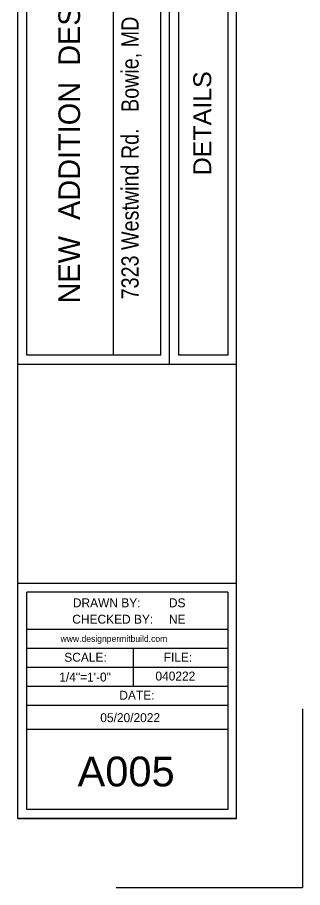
# Model space of a CAD drawing. Header units: inches. Extents: x 26998 to 46838, y -509 to 4343.
# Drawn here: x 39753 to 39953, y 3117 to 3728 of the extents above; entities that cross this region are included whole.
import ezdxf

# ---------------------------------------------------------------- set-up
doc = ezdxf.new("R2010")
doc.units = ezdxf.units.IN
doc.header["$LTSCALE"] = 0.5
doc.header["$MEASUREMENT"] = 0
doc.layers.add('Title Block', color=7, linetype='Continuous')
doc.styles.add('HS-DESIGN-TTLB', font='GOTHIC.TTF')

msp = doc.modelspace()

# ---------------------------------------------------------------- linework, layer by layer
at = {"layer": 'Title Block'}
for p, q in [((39753.0383874, 3165.2426815), (39753.0383874, 4291.6919029)), ((39906.6533874, 3165.2426815), (39906.6533874, 4291.6919029)), ((39859.6283874, 3484.264174), (39859.6283874, 3821.3264037)), ((39759.3083874, 3490.534174), (39759.3083874, 3815.0564037)), ((39820.1292355, 3490.534174), (39820.1292355, 3815.0564037)), ((39853.3583874, 3490.534174), (39853.3583874, 3815.0564037)), ((39865.8983874, 3815.0564037), (39865.8983874, 3490.534174)), ((39900.3833874, 3815.0564037), (39900.3833874, 3490.534174)), ((39853.3583874, 3490.534174), (39759.3083874, 3490.534174)), ((39900.3833874, 3490.534174), (39865.8983874, 3490.534174)), ((39753.0383874, 3484.264174), (39906.6533874, 3484.264174)), ((39753.0383874, 3484.264174), (39906.6533874, 3484.264174)), ((39753.0383874, 3330.402924), (39906.6533874, 3330.402924)), ((39759.3083874, 3297.8088544), (39759.3083874, 3324.132924)), ((39900.3833874, 3324.132924), (39759.3083874, 3324.132924)), ((39900.3833874, 3324.132924), (39900.3833874, 3297.8088544)), ((39759.3083874, 3171.5126815), (39759.3083874, 3297.8088544)), ((39900.3833874, 3297.8088544), (39759.3083874, 3297.8088544)), ((39900.3833874, 3297.8088544), (39900.3833874, 3171.5126815)), ((39900.3833874, 3284.4851044), (39759.3083874, 3284.4851044)), ((39834.3583874, 3257.8376044), (39834.3583874, 3284.4851044)), ((39900.3833874, 3271.1613544), (39759.3083874, 3271.1613544)), ((39900.3833874, 3257.8376044), (39759.3083874, 3257.8376044)), ((39900.3833874, 3244.5138544), (39759.3083874, 3244.5138544)), ((39952.9730056, 3242.1562114), (39952.9730056, 3116.6657314)), ((39952.9730056, 3242.1562114), (39952.9730056, 3116.6657314)), ((39952.9730056, 3242.1562114), (39952.9730056, 3116.6657314)), ((39952.9730056, 3242.1562114), (39952.9730056, 3116.6657314)), ((39952.9730056, 3242.1562114), (39952.9730056, 3116.6657314)), ((39952.9730056, 3242.1562114), (39952.9730056, 3116.6657314)), ((39952.9730056, 3242.1562114), (39952.9730056, 3116.6657314)), ((39952.9730056, 3242.1562114), (39952.9730056, 3116.6657314)), ((39952.9730056, 3242.1562114), (39952.9730056, 3116.6657314)), ((39952.9730056, 3242.1562114), (39952.9730056, 3116.6657314)), ((39952.9730056, 3242.1562114), (39952.9730056, 3116.6657314)), ((39952.9730056, 3242.1562114), (39952.9730056, 3116.6657314)), ((39952.9730056, 3242.1562114), (39952.9730056, 3116.6657314)), ((39952.9730056, 3242.1562114), (39952.9730056, 3116.6657314)), ((39952.9730056, 3242.1562114), (39952.9730056, 3116.6657314)), ((39952.9730056, 3242.1562114), (39952.9730056, 3116.6657314)), ((39952.9730056, 3242.1562114), (39952.9730056, 3116.6657314)), ((39952.9730056, 3242.1562114), (39952.9730056, 3116.6657314)), ((39952.9730056, 3242.1562114), (39952.9730056, 3116.6657314)), ((39952.9730056, 3242.1562114), (39952.9730056, 3116.6657314)), ((39952.9730056, 3242.1562114), (39952.9730056, 3116.6657314)), ((39952.9730056, 3242.1562114), (39952.9730056, 3116.6657314)), ((39952.9730056, 3242.1562114), (39952.9730056, 3116.6657314)), ((39952.9730056, 3242.1562114), (39952.9730056, 3116.6657314)), ((39952.9730056, 3242.1562114), (39952.9730056, 3116.6657314)), ((39952.9730056, 3242.1562114), (39952.9730056, 3116.6657314)), ((39952.9730056, 3242.1562114), (39952.9730056, 3116.6657314)), ((39952.9730056, 3242.1562114), (39952.9730056, 3116.6657314)), ((39952.9730056, 3242.1562114), (39952.9730056, 3116.6657314)), ((39952.9730056, 3242.1562114), (39952.9730056, 3116.6657314)), ((39900.3833874, 3227.713157), (39759.3083874, 3227.713157)), ((39900.3833874, 3171.5126815), (39759.3635124, 3171.5126815)), ((39753.0383874, 3165.2426815), (39906.6533874, 3165.2426815)), ((39753.0383874, 3165.2426815), (39906.6533874, 3165.2426815)), ((39753.0383874, 3165.2426815), (39906.6533874, 3165.2426815)), ((39753.0383874, 3165.2426815), (39906.6533874, 3165.2426815)), ((39906.6533874, 3165.2426815), (39753.0383874, 3165.2426815)), ((39822.1694206, 3116.6657314), (39952.9730056, 3116.6657314)), ((39822.1694206, 3116.6657314), (39952.9730056, 3116.6657314)), ((39822.1694206, 3116.6657314), (39952.9730056, 3116.6657314)), ((39822.1694206, 3116.6657314), (39952.9730056, 3116.6657314)), ((39822.1694206, 3116.6657314), (39952.9730056, 3116.6657314)), ((39822.1694206, 3116.6657314), (39952.9730056, 3116.6657314)), ((39822.1694206, 3116.6657314), (39952.9730056, 3116.6657314)), ((39822.1694206, 3116.6657314), (39952.9730056, 3116.6657314)), ((39822.1694206, 3116.6657314), (39952.9730056, 3116.6657314)), ((39822.1694206, 3116.6657314), (39952.9730056, 3116.6657314)), ((39822.1694206, 3116.6657314), (39952.9730056, 3116.6657314))]:
    msp.add_line(p, q, dxfattribs=at)
at = {"layer": 'Title Block', "const_width": 0.5}
for points in [[(39753.0383874, 3165.2426815), (39753.0383874, 4291.6919029)], [(39906.6533874, 3165.2426815), (39906.6533874, 4291.6919029)], [(39859.6283874, 3484.264174), (39859.6283874, 3821.3264037)], [(39753.0383874, 3484.264174), (39906.6533874, 3484.264174)], [(39753.0383874, 3330.402924), (39906.6533874, 3330.402924)], [(39753.0383874, 3165.2426815), (39906.6533874, 3165.2426815)], [(39753.0383874, 3165.2426815), (39906.6533874, 3165.2426815)], [(39753.0383874, 3165.2426815), (39906.6533874, 3165.2426815)]]:
    msp.add_lwpolyline(points, dxfattribs=at)

# ---------------------------------------------------------------- texts
at = {"layer": 'Title Block', "rotation": 90, "style": 'HS-DESIGN-TTLB'}
for s, insert, char_height, width, attachment_point in [('{\\H1.14632x;    NEW  ADDITION  DESIGN}', (39781.5856416, 3504.2363402), 13.237439489, 488.490459411, 1), ('\\pxb0.41667,a0.41667,t20;{\\fArial Narrow|b0|i0|c0|p34;7323 Westwind Rd.   Bowie, MD 20772}', (39825.7873944, 3529.6676703), 12.085821891, 788.928518224, 1), ('{\\fSwis721 BdOul BT|b0|i0|c0|p82;DETAILS}', (39882.6273998, 3653.3175239), 12.54047025, 315.279058952, 5)]:
    msp.add_mtext(s, dxfattribs=dict(at, insert=insert, char_height=char_height, width=width, attachment_point=attachment_point))
at = {"layer": 'Title Block', "style": 'HS-DESIGN-TTLB'}
for s, insert, char_height, width, attachment_point in [('DRAWN BY:', (39791.7108482, 3319.7401958), 6.27, 50.128184718, 1), ('DS', (39859.1315784, 3319.7401958), 6.27, 50.128184718, 1), ('CHECKED BY:', (39791.3039448, 3308.2335104), 6.27, 62.9454832, 1), ('NE', (39859.1315784, 3308.2335104), 6.27, 119.339266761, 1), ('www.designpermitbuild.com', (39783.0723026, 3293.7013322), 4.5, 50.128184718, 1), ('SCALE:', (39785.6815379, 3281.5222041), 6.27, 50.128184718, 1), ('FILE:', (39855.4698746, 3281.5222041), 6.27, 50.128184718, 1), ('1/4"=1\'-0"', (39782.1763693, 3267.6276954), 6.27, 50.128184718, 1), ('040222', (39849.6787105, 3268.3299952), 6.27, 50.128184718, 1), ('DATE:', (39824.342288, 3254.8380648), 6.27, 50.128184718, 1), ('05/20/2022', (39810.9713239, 3239.1207724), 6.27, 50.128184718, 1), ('{\\fSwis721 BlkOul BT|b0|i0|c0|p82;A005}', (39829.0990444, 3198.0258547), 20.9, 201.832735712, 5)]:
    msp.add_mtext(s, dxfattribs=dict(at, insert=insert, char_height=char_height, width=width, attachment_point=attachment_point))

doc.saveas('drawing.dxf')
